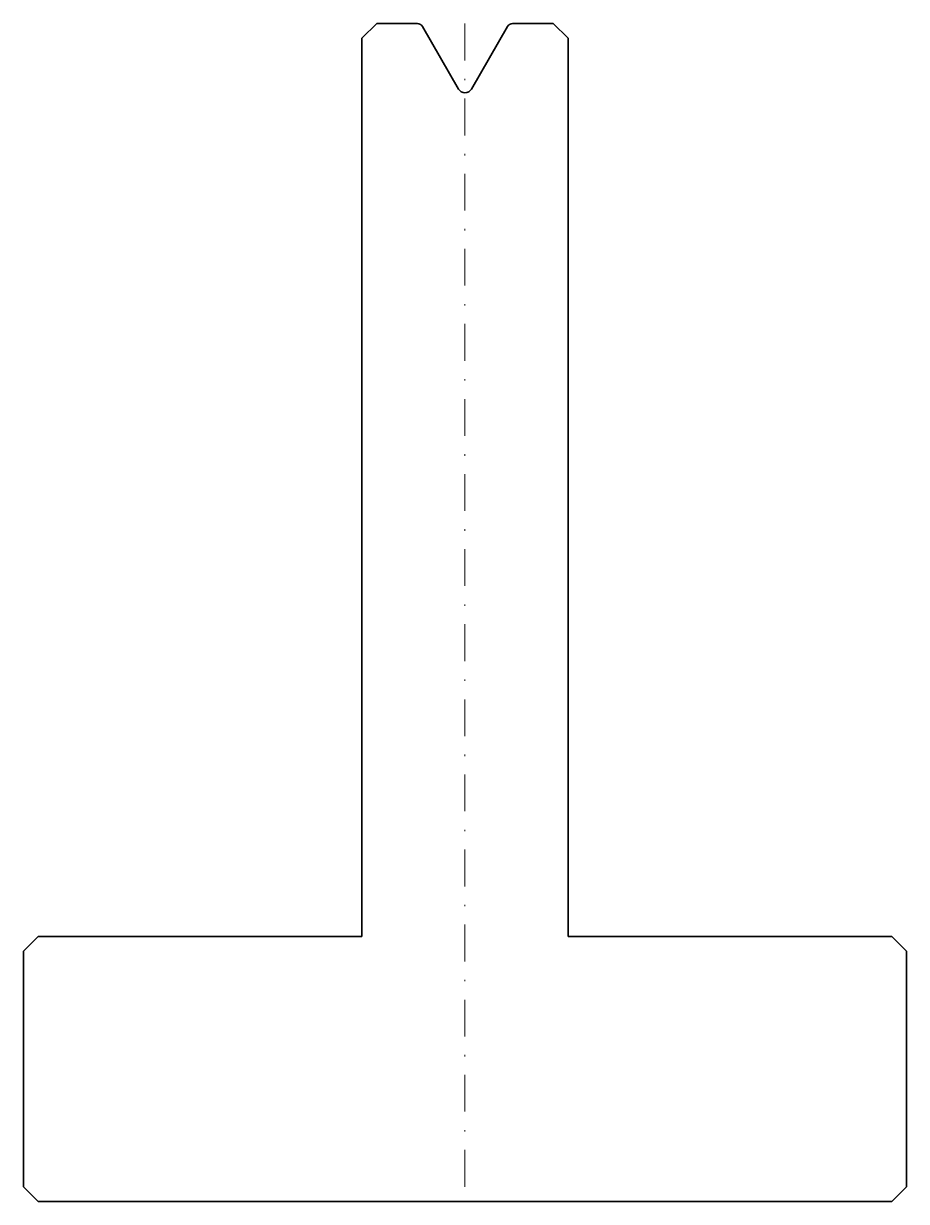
# Model space of a CAD drawing. Header units: millimetres. Extents: x -30 to 30, y -80 to 0.
import ezdxf

# ---------------------------------------------------------------- set-up
doc = ezdxf.new("R2010")
doc.units = ezdxf.units.MM
doc.header["$LTSCALE"] = 5
doc.linetypes.add('AUSGEZOGEN', pattern=[0])
doc.linetypes.add('DASHDOT', pattern=[1, 0.5, -0.25, 0, -0.25])
doc.layers.add('2', color=7, linetype='Continuous')

# ---------------------------------------------------------------- blocks, each defined once
blk = doc.blocks.new('20297_nNn00')
at = {"layer": '2', "color": 7, "linetype": 'AUSGEZOGEN', "lineweight": 35}
for p, q in [((-6, 0), (-7, -1)), ((-3.231, 0), (-6, 0)), ((6, 0), (3.231, 0)), ((7, -1), (6, 0)), ((-0.433, -4.446), (-2.885, -0.2)), ((2.885, -0.2), (0.433, -4.446)), ((-7, -1), (-7, -62)), ((7, -62), (7, -1)), ((-29, -62), (-30, -63)), ((-7, -62), (-29, -62)), ((29, -62), (7, -62)), ((30, -63), (29, -62)), ((-30, -63), (-30, -79)), ((30, -79), (30, -63)), ((-30, -79), (-29, -80)), ((29, -80), (30, -79)), ((-29, -80), (29, -80))]:
    blk.add_line(p, q, dxfattribs=at)
for centre, radius, start, end in [((3.231, -0.4), 0.4, 90, 150), ((-3.231, -0.4), 0.4, 30, 90), ((0, -4.196), 0.5, 210, 330)]:
    blk.add_arc(centre, radius, start, end, dxfattribs=at)

msp = doc.modelspace()

# ---------------------------------------------------------------- linework, layer by layer
at = {"layer": '2', "color": 7, "linetype": 'DASHDOT', "lineweight": 18}
msp.add_line((0, 0), (0, -80), dxfattribs=at)

# ---------------------------------------------------------------- block references
msp.add_blockref('20297_nNn00', (0, 0))

doc.saveas('drawing.dxf')
